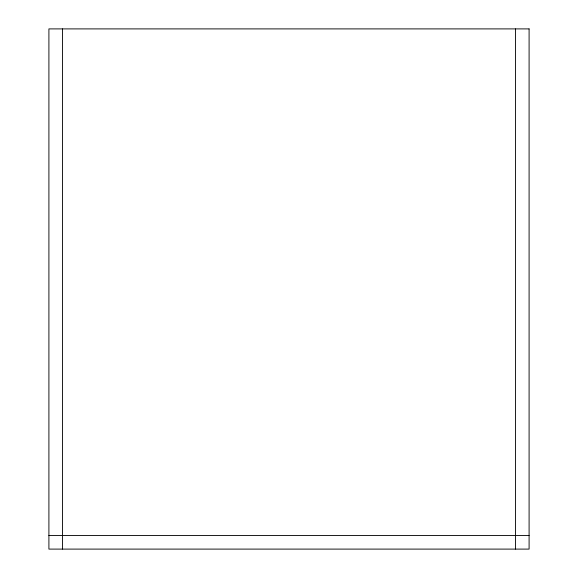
<?xml version="1.0" encoding="UTF-8"?>
<svg xmlns="http://www.w3.org/2000/svg" width="578" height="578" viewBox="0 0 578 578"><rect width="100%" height="100%" fill="white"/><g stroke="black" fill="none" stroke-linecap="round" stroke-linejoin="round"><path stroke-width="0.87" d="M48.906 535.495L529.094 535.495M515.489 28.9L515.489 549.1M62.511 28.9L62.511 549.1M529.094 28.9L48.906 28.9L48.906 549.1L529.094 549.1L529.094 28.9"/></g></svg>
